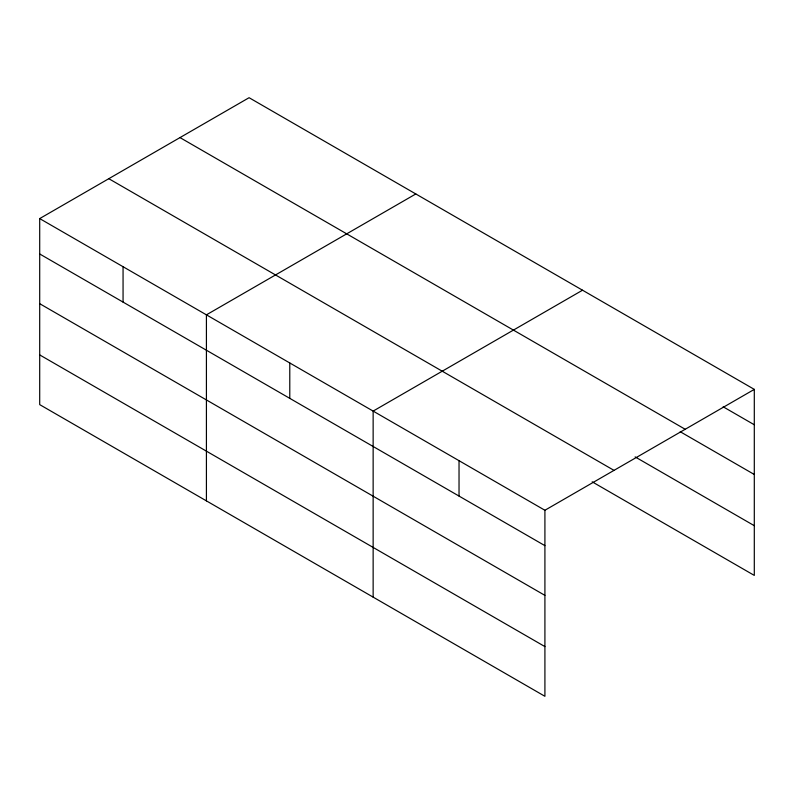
<?xml version="1.0" encoding="UTF-8"?>
<svg xmlns="http://www.w3.org/2000/svg" width="794" height="794" viewBox="0 0 794 794"><rect width="100%" height="100%" fill="white"/><g stroke="black" fill="none" stroke-linecap="round" stroke-linejoin="round"><path stroke-width="1.19" d="M544.912 595.371L544.912 510.264L39.7 218.588L39.7 404.622L544.912 696.298L544.912 595.371L39.7 303.685M592.185 481.819L754.3 575.412L754.3 389.378L249.088 97.702L39.7 218.588M415.808 193.954L206.42 314.841L206.42 500.875M582.528 290.207L373.14 411.094L373.14 597.128M544.912 510.264L754.3 389.378M723.165 406.796L754.3 424.77M179.99 137.59L685.202 429.276M680.22 431.718L754.3 474.484M635.131 456.897L754.3 525.697M108.798 178.69L614.01 470.376M39.7 253.971L544.912 545.657M39.7 354.908L544.912 646.594M459.031 460.679L459.031 496.071M289.78 362.967L289.78 398.36M123.06 266.715L123.06 302.107"/></g></svg>
